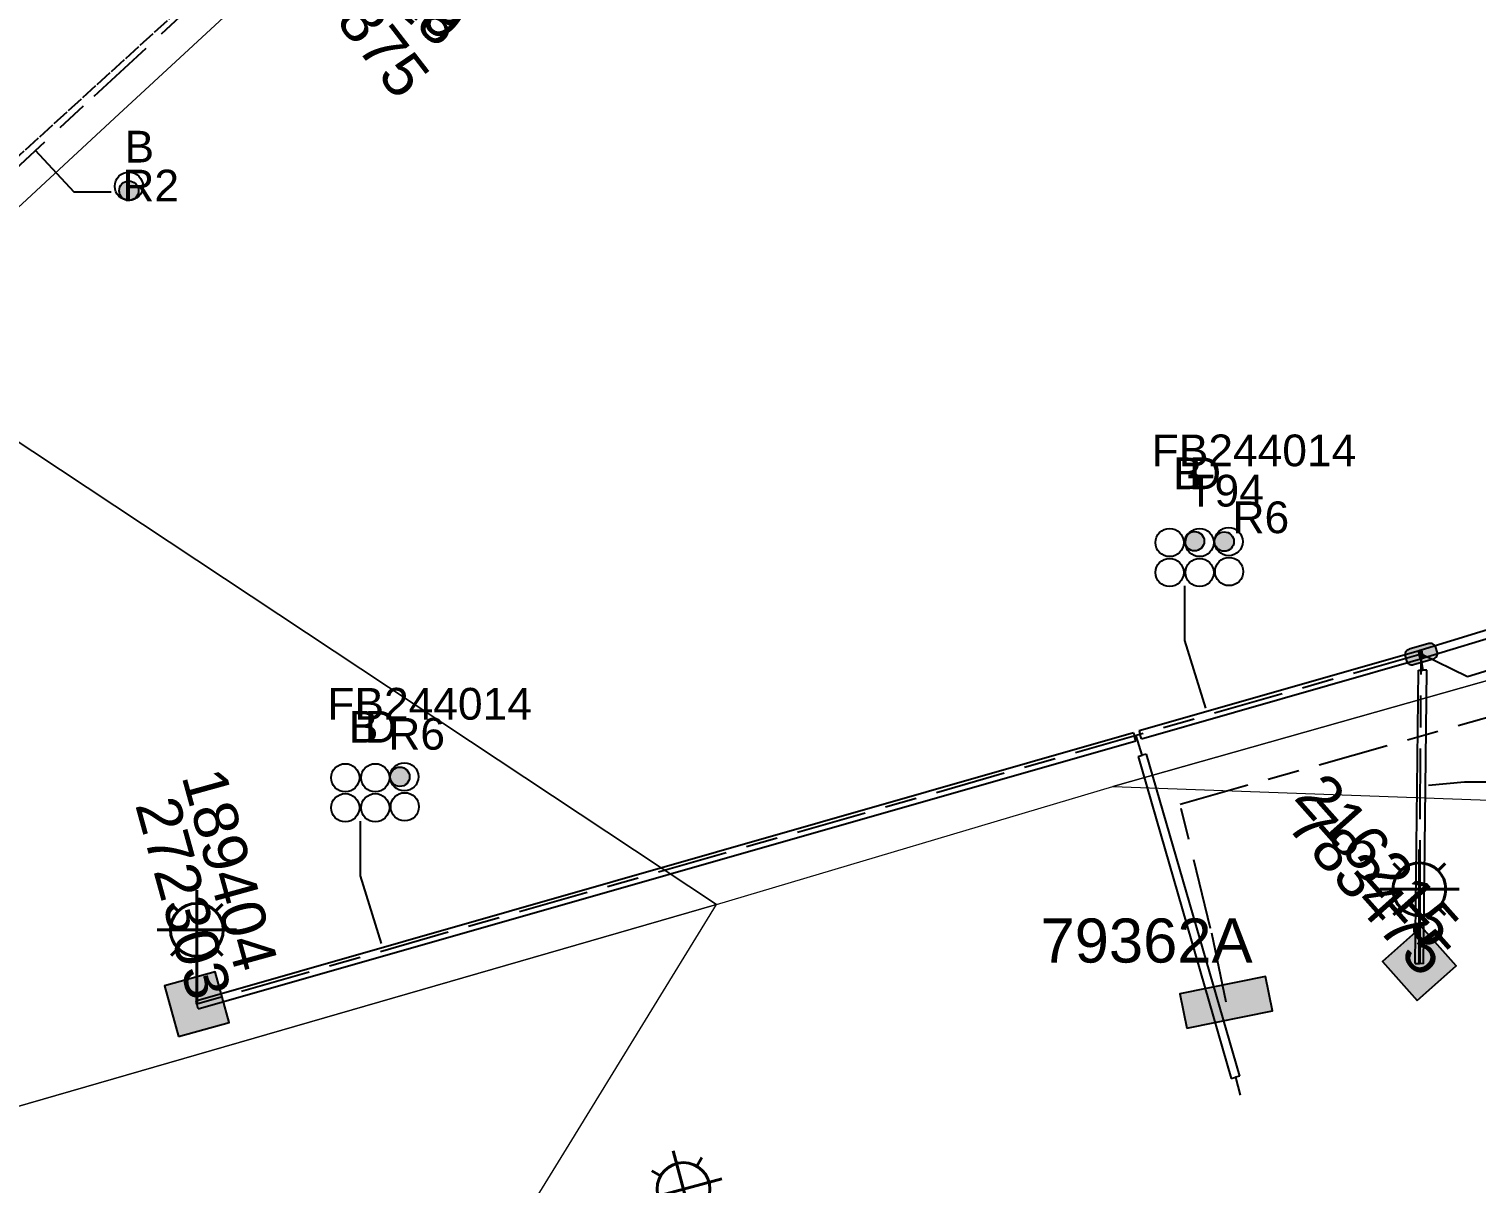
# Model space of a CAD drawing. Header units: metres. Extents: x 314728 to 315901, y 6265229 to 6266735.
# Drawn here: x 315371.8 to 315453.9, y 6265789.6 to 6265855 of the extents above; entities that cross this region are included whole.
import ezdxf
from ezdxf.enums import TextEntityAlignment as Align

# ---------------------------------------------------------------- set-up
doc = ezdxf.new("R2010")
doc.units = ezdxf.units.M
doc.linetypes.add('Cable Exist OH', pattern=[1, 1, 0])
doc.linetypes.add('Cable Exist UG', pattern=[8.2, 4, -1.2, 1.8, -1.2])
doc.layers.get('0').update_dxf_attribs({"color": 6})
doc.layers.add('Cadastre Land Parcels_SP_EXT', color=250, linetype='Continuous', lineweight=5)
doc.layers.add('Cadastre Roads_SP_EXT', color=250, linetype='Continuous', lineweight=5)
for name, color, linetype in [('Duct_SP_EXT', 7, 'Continuous'), ('Equip_SL_EXT', 7, 'Continuous'), ('Equip_SP_SL_EXT', 7, 'Continuous'), ('Mains_LV_EXT', 7, 'Continuous'), ('Mains_LV_SL_EXT', 7, 'Continuous'), ('Mains_SL_EXT', 7, 'Continuous'), ('SupportsUG_SP_LV_EXT', 7, 'Continuous'), ('SupportsUG_SP_LV_SL_EXT', 7, 'Continuous'), ('Trench_SP_EXT', 7, 'Continuous')]:
    doc.layers.add(name, color=color, linetype=linetype)
doc.styles.add('COLUMN_LABEL', font='arial.ttf')
doc.styles.add('iecARIAL', font='arial.ttf', dxfattribs={"height": 2})
doc.styles.add('POLE_LABEL', font='arial.ttf')
doc.styles.get("Standard").update_dxf_attribs({"font": 'arial.ttf'})

# ---------------------------------------------------------------- blocks, each defined once
blk = doc.blocks.new('COLUMN_EXT')
blk.add_hatch(color=256).paths.add_polyline_path([(-1.485, 1.485), (-1.485, -1.485), (1.485, -1.485), (1.485, 1.485)])
blk.add_lwpolyline([(-1.485, -1.485), (1.485, -1.485), (1.485, 1.485), (-1.485, 1.485)], close=True)
for tag, height, style, flags, p in [('ASSET_NUM', 2.5, 'COLUMN_LABEL', 8, (2, 2)), ('STRUCTURE_PLANT_NUMBER', 0.2, 'POLE_LABEL', 9, (1.813, 0.031)), ('STREET_CODE', 0.2, 'COLUMN_LABEL', 9, (1.813, -0.2))]:
    blk.add_attdef(tag, text='', height=height, dxfattribs=dict(style=style, flags=flags)).set_placement(p, align=Align.MIDDLE_LEFT)
at = {"flags": 9}
for tag, p in [('OWNED_BY', (1.813, -0.6)), ('STATE', (1.813, -0.8)), ('COLUMN_TYPE', (1.813, -0.4)), ('STREETNAME', (1.813, -1.6)), ('USAGE', (1.813, -1)), ('LEGEND', (1.813, -1.2)), ('LOCATION', (1.813, -1.4)), ('SUBURB', (1.813, -1.8)), ('NOTES', (1.813, -2))]:
    blk.add_attdef(tag, text='', height=0.2, dxfattribs=at).set_placement(p, align=Align.MIDDLE_LEFT)
at = {"flags": 1}
blk.add_attdef('Z', (1.813, -2.351), '', height=0.2, dxfattribs=at)
blk = doc.blocks.new('PILLAR_EXT')
blk.add_hatch(color=256).paths.add_polyline_path([(-2.475, 0.99), (-2.475, -0.99), (2.475, -0.99), (2.475, 0.99)])
blk.add_lwpolyline([(-2.475, -0.99), (2.475, -0.99), (2.475, 0.99), (-2.475, 0.99)], close=True)
at = {"style": 'iecARIAL', "flags": 8}
blk.add_attdef('ASSET_NUM', (1.5, 3.5), '', height=2.5, dxfattribs=at)
for tag, p, flags in [('OWNED_BY', (0, -0.2), 9), ('STATE', (0, -0.4), 9), ('SUPPORT_TYPE', (0, -0.6), 9), ('USAGE', (0, -0.8), 9), ('LEGEND', (0, -1), 9), ('STREETNAME', (0, -1.8), 9), ('LOCATION', (0, -1.2), 9), ('NOTES', (0, -1.4), 9), ('PARENT', (0, -1.6), 9), ('SUBURB', (0, -2), 1)]:
    blk.add_attdef(tag, p, '', height=0.2, dxfattribs=dict(flags=flags))
blk = doc.blocks.new('DUCT_EXT')
blk.add_circle((0, 0.8), 0.8)
at = {"flags": 1}
blk.add_attdef('Z', (0, 0), '', height=0.2, dxfattribs=at)
at = {"flags": 9}
for tag, p in [('DUCT_CODE', (0, 0)), ('XSECT_TYPE', (0, -0.2)), ('STATE', (0, -0.6)), ('FB_REFERENCE', (0, -0.4)), ('NOTES', (0, -0.8))]:
    blk.add_attdef(tag, text='', height=0.2, dxfattribs=at).set_placement(p, align=Align.MIDDLE_LEFT)
blk = doc.blocks.new('SL_LANTERN_EXT')
at = {"lineweight": 40}
for p, q in [((0, 1.968), (0, 6.468)), ((-1.459, 5.676), (-1.061, 5.278)), ((1.458, 5.676), (1.06, 5.278)), ((-2.25, 4.218), (2.25, 4.218)), ((-1.459, 2.759), (-1.061, 3.157)), ((0, 0), (0, 2.721)), ((1.458, 2.759), (1.06, 3.157))]:
    blk.add_line(p, q, dxfattribs=at)
blk.add_circle((0, 4.218), 1.5, dxfattribs=at)
at = {"style": 'iecARIAL', "flags": 8}
blk.add_attdef('ASSET_NUM', (1.5, 1.5), '', height=2.5, dxfattribs=at)
for tag, p, height, flags in [('CONSTRUCTED_VOLTAGE', (0.981, -0.653), 0.2, 9), ('CONTROL_TYPE', (0.981, -0.853), 0.2, 9), ('LNUMBER', (2.181, -3.253), 2.5, 8), ('OPERATING_VOLTAGE', (0.981, -1.653), 0.2, 9), ('LANTERN_PURPOSE', (0.981, -1.053), 0.2, 9), ('LANTERN_TYPE', (0.981, -1.253), 0.2, 9), ('NO_PHASES', (0.981, -1.453), 0.2, 9), ('ORIENTATION', (0.981, -1.853), 0.2, 9), ('OWNED_BY', (0.981, -2.053), 0.2, 9), ('STATE', (0.981, -2.253), 0.2, 9), ('CEXIST', (0.981, -2.653), 0.2, 9), ('USAGE', (0.981, -2.453), 0.2, 9), ('CNEW', (0.981, -2.853), 0.2, 9), ('CNUMBER', (0.981, -3.053), 0.2, 9), ('CREMOVE', (0.981, -3.253), 0.2, 9), ('CREPLACE', (0.981, -3.453), 0.2, 9), ('LKINGHEIGHT', (0.981, -3.653), 0.2, 9), ('LBRACKET', (0.981, -3.853), 0.2, 9), ('LBRACKETVOCAB', (0.981, -4.053), 0.2, 9), ('LCATEGORY', (0.981, -4.253), 0.2, 9), ('LCHARGE1', (0.981, -4.453), 0.2, 9), ('LCHARGE1PERCENT', (0.981, -4.653), 0.2, 9), ('LCHARGE2', (0.981, -4.853), 0.2, 9), ('LCHARGE2PERCENT', (0.981, -5.053), 0.2, 9), ('LCHARGE3', (0.981, -5.253), 0.2, 9), ('LCHARGE3PERCENT', (0.981, -5.453), 0.2, 9), ('LEXIST', (0.981, -5.653), 0.2, 9), ('LLAMP', (0.981, -5.853), 0.2, 9), ('LLAMPVOCAB', (0.981, -6.053), 0.2, 9), ('LMAST', (0.981, -6.253), 0.2, 9), ('LMASTVOCAB', (0.981, -6.453), 0.2, 9), ('LNEW', (0.981, -6.653), 0.2, 9), ('LANTNUMBER', (0.981, -6.853), 0.2, 9), ('LOUTREACH', (0.981, -7.253), 0.2, 9), ('LOUTREACHVOCAB', (0.981, -7.453), 0.2, 9), ('LRATECODE', (0.981, -7.653), 0.2, 9), ('LREMOVE', (0.981, -7.853), 0.2, 9), ('LREPLACE', (0.981, -8.053), 0.2, 9), ('LTYPE', (0.981, -8.253), 0.2, 9), ('LTYPEVOCAB', (0.981, -8.453), 0.2, 9), ('LEGEND', (0.981, -8.653), 0.2, 9), ('LOCATION', (0.981, -8.853), 0.2, 9), ('NOTES', (0.981, -9.053), 0.2, 9), ('STREETNAME', (0.981, -9.253), 0.2, 9), ('SUBURB', (0.981, -9.453), 0.2, 1)]:
    blk.add_attdef(tag, p, '', height=height, dxfattribs=dict(flags=flags))
blk = doc.blocks.new('SL_STJ_EXT')
h = blk.add_hatch(color=256)
edge = h.paths.add_edge_path()
edge.add_ellipse((-0.586, 0.131), major_axis=(0.226, 0.226), ratio=1, start_angle=44.99996, end_angle=135)
edge.add_line((-0.906, 0.131), (-0.906, -0.131))
edge.add_ellipse((-0.586, -0.131), major_axis=(0.226, 0.226), ratio=1, start_angle=134.99996, end_angle=225)
edge.add_line((-0.586, -0.451), (0.586, -0.451))
edge.add_ellipse((0.586, -0.131), major_axis=(-0.226, 0.226), ratio=1, start_angle=134.99996, end_angle=225)
edge.add_line((0.906, -0.131), (0.906, 0.131))
edge.add_ellipse((0.586, 0.131), major_axis=(-0.226, 0.226), ratio=1, start_angle=224.99996, end_angle=315)
edge.add_line((0.586, 0.451), (-0.586, 0.451))
blk.add_lwpolyline([(-0.906, 0.131), (-0.906, -0.131, 0.414214), (-0.586, -0.451), (0.586, -0.451, 0.414214), (0.906, -0.131), (0.906, 0.131, 0.414214), (0.586, 0.451), (-0.586, 0.451, 0.414214)], format="xyb", close=True)
at = {"flags": 1}
blk.add_attdef('Z', (0, 0), '', height=0.2, dxfattribs=at)
at = {"flags": 9}
for tag, p in [('ORIENTATION', (0, 0)), ('USAGE', (0, -0.2)), ('LEGEND', (0, -0.4)), ('NOTES', (0, -0.6))]:
    blk.add_attdef(tag, text='', height=0.2, dxfattribs=at).set_placement(p, align=Align.MIDDLE_LEFT)
blk = doc.blocks.new('CABLE_LARGE_EXT')
h = blk.add_hatch(color=256)
edge = h.paths.add_edge_path()
edge.add_arc((0, 0.55), 0.55, 0, 360)
blk.add_circle((0, 0.55), 0.55)
at = {"flags": 1}
blk.add_attdef('Z', (0, 0), '', height=0.2, dxfattribs=at)
at = {"flags": 9}
for tag, p in [('COND_CODE', (0, 0)), ('XSECT_SIZE', (0, -0.6)), ('STATE', (0, -0.4)), ('FB_REFERENCE', (0, -0.2)), ('NOTES', (0, -0.8))]:
    blk.add_attdef(tag, text='', height=0.2, dxfattribs=at).set_placement(p, align=Align.MIDDLE_LEFT)

msp = doc.modelspace()

# ---------------------------------------------------------------- linework, layer by layer
at = {"layer": 'Cadastre Land Parcels_SP_EXT', "linetype": 'Continuous'}
msp.add_lwpolyline([(315390.086, 6265862.327), (315376.709, 6265849.951), (315364.923, 6265839.035), (315362.745, 6265837.209), (315410.856, 6265805.356), (315433.343, 6265812.048), (315455.117, 6265818.205), (315455.147, 6265818.216), (315533.251, 6265848.52), (315549.442, 6265854.806), (315556.435, 6265856.876)], dxfattribs=at)
msp.add_lwpolyline([(315410.856, 6265805.356), (315362.745, 6265837.209), (315351.381, 6265827.942), (315370.245, 6265793.612), (315410.856, 6265805.356)], close=True, dxfattribs=at)
at = {"layer": 'Cadastre Roads_SP_EXT', "linetype": 'Continuous'}
msp.add_lwpolyline([(315431.706, 6265925.826), (315352.864, 6265853.782), (315263.14, 6265781.41), (315253.74, 6265773.627), (315271.124, 6265777.225), (315271.124, 6265777.225), (315295.33, 6265782.235), (315309.972, 6265794.151), (315313.589, 6265797.059), (315351.381, 6265827.942), (315362.745, 6265837.209), (315364.923, 6265839.034), (315376.709, 6265849.951), (315390.086, 6265862.327)], dxfattribs=at)
for points in [[(315433.343, 6265812.048), (315498.948, 6265809.666), (315505.158, 6265809.441), (315509.626, 6265811.698), (315517.407, 6265814.992), (315518.197, 6265815.25), (315541.679, 6265822.002), (315564.351, 6265828.499), (315552.251, 6265836.288), (315542.638, 6265842.476), (315533.251, 6265848.52), (315455.147, 6265818.216), (315455.117, 6265818.205), (315433.343, 6265812.048)], [(315395.05, 6265779.646), (315402.488, 6265791.744), (315410.856, 6265805.356), (315370.245, 6265793.612), (315365.78, 6265792.306), (315322.791, 6265779.872), (315318.129, 6265778.53), (315305.39, 6265774.842), (315308.157, 6265763.782), (315310.985, 6265752.478), (315321.514, 6265758.105), (315321.414, 6265758.406), (315347.809, 6265765.976), (315347.974, 6265766.023), (315363.115, 6265770.42), (315379.105, 6265775.075), (315379.306, 6265775.132), (315395.05, 6265779.646)]]:
    msp.add_lwpolyline(points, close=True, dxfattribs=at)
at = {"layer": 'Duct_SP_EXT'}
for p, q in [((315450.818, 6265819.797), (315480.288, 6265828.764)), ((315450.958, 6265819.337), (315480.443, 6265828.309)), ((315450.646, 6265819.742), (315450.757, 6265819.783)), ((315450.757, 6265819.783), (315450.835, 6265819.801)), ((315450.757, 6265819.783), (315450.826, 6265819.553)), ((315450.818, 6265819.797), (315450.888, 6265819.567)), ((315450.835, 6265819.801), (315450.888, 6265819.567)), ((315434.822, 6265815.211), (315450.646, 6265819.742)), ((315434.954, 6265814.749), (315450.795, 6265819.285)), ((315450.646, 6265819.742), (315450.72, 6265819.514)), ((315450.795, 6265819.285), (315450.72, 6265819.514)), ((315450.795, 6265819.285), (315450.895, 6265819.322)), ((315450.895, 6265819.322), (315450.826, 6265819.553)), ((315450.958, 6265819.337), (315450.888, 6265819.567)), ((315450.942, 6265819.333), (315450.888, 6265819.567)), ((315450.895, 6265819.322), (315450.942, 6265819.333)), ((315450.483, 6265802.001), (315450.673, 6265818.647)), ((315450.673, 6265818.647), (315450.913, 6265818.644)), ((315451.153, 6265818.641), (315450.913, 6265818.644)), ((315450.963, 6265801.995), (315451.153, 6265818.641)), ((315381.317, 6265799.889), (315434.505, 6265815.103)), ((315434.505, 6265815.103), (315434.571, 6265814.872)), ((315434.637, 6265814.641), (315434.571, 6265814.872)), ((315434.822, 6265815.211), (315434.888, 6265814.98)), ((315434.954, 6265814.749), (315434.888, 6265814.98)), ((315381.449, 6265799.428), (315434.637, 6265814.641)), ((315434.773, 6265813.752), (315435.004, 6265813.819)), ((315434.773, 6265813.752), (315440.056, 6265795.493)), ((315435.234, 6265813.886), (315435.004, 6265813.819)), ((315435.234, 6265813.886), (315440.517, 6265795.626)), ((315450.483, 6265802.001), (315450.723, 6265801.998)), ((315450.963, 6265801.995), (315450.723, 6265801.998)), ((315381.317, 6265799.889), (315381.383, 6265799.659)), ((315381.449, 6265799.428), (315381.383, 6265799.659)), ((315440.056, 6265795.493), (315440.286, 6265795.56)), ((315440.517, 6265795.626), (315440.286, 6265795.56))]:
    msp.add_line(p, q, dxfattribs=at)
for points in [[(315376.509, 6265845.746), (315374.41, 6265845.746), (315372.213, 6265848.104)], [(315437.404, 6265823.421), (315437.404, 6265820.314), (315438.592, 6265816.479)], [(315455.254, 6265812.295), (315453.291, 6265812.295), (315451.236, 6265812.096)], [(315390.641, 6265810.08), (315390.641, 6265806.973), (315391.829, 6265803.138)]]:
    msp.add_lwpolyline(points, dxfattribs=at)
at = {"layer": 'Mains_LV_EXT', "linetype": 'Cable Exist UG'}
msp.add_lwpolyline([(315439.765, 6265799.808), (315438.884, 6265803.997), (315438.884, 6265803.997), (315437.149, 6265811.046), (315455.736, 6265816.302), (315455.855, 6265816.345), (315465.757, 6265820.187), (315465.757, 6265820.187), (315479.376, 6265825.471), (315481.073, 6265824.358), (315483.92, 6265825.529), (315483.8, 6265827.188), (315483.8, 6265827.188), (315517.704, 6265840.394), (315520.027, 6265839.059), (315520.027, 6265839.059), (315542.275, 6265847.382), (315566.515, 6265831.863), (315566.515, 6265831.863), (315585.477, 6265819.664), (315585.226, 6265817.44)], dxfattribs=at)
at = {"layer": 'Mains_LV_SL_EXT', "linetype": 'Cable Exist UG'}
for points in [[(315481.695, 6265826.371), (315479.323, 6265826.144), (315479.323, 6265826.144), (315453.446, 6265818.26), (315450.826, 6265819.553)], [(315450.826, 6265819.553), (315381.374, 6265799.697)], [(315450.723, 6265801.998), (315450.826, 6265819.553)]]:
    msp.add_lwpolyline(points, dxfattribs=at)
at = {"layer": 'Mains_SL_EXT', "linetype": 'Cable Exist OH'}
msp.add_lwpolyline([(315359.443, 6265837.048), (315385.624, 6265860.869)], dxfattribs=at)
at = {"layer": 'Trench_SP_EXT', "linetype": 'Cable Exist UG'}
for points in [[(315359.443, 6265837.048), (315361.653, 6265838.512), (315361.653, 6265838.512), (315363.799, 6265840.311), (315375.554, 6265851.199), (315386.032, 6265860.892)], [(315450.761, 6265819.529), (315450.913, 6265818.644)], [(315435.004, 6265813.819), (315434.65, 6265814.912)], [(315440.286, 6265795.56), (315440.552, 6265794.531)]]:
    msp.add_lwpolyline(points, dxfattribs=at)

# ---------------------------------------------------------------- block references
at = {"layer": 'Duct_SP_EXT'}
for name, p in [('DUCT_EXT', (315377.517, 6265845.28)), ('CABLE_LARGE_EXT', (315377.517, 6265845.28)), ('CABLE_LARGE_EXT', (315437.968, 6265825.405))]:
    msp.add_blockref(name, p, dxfattribs=at)
at = {"layer": 'Duct_SP_EXT', "rotation": 269.9999999999998}
for name, p in [('DUCT_EXT', (315435.756, 6265825.879)), ('DUCT_EXT', (315437.456, 6265825.879)), ('DUCT_EXT', (315439.105, 6265825.933)), ('CABLE_LARGE_EXT', (315439.105, 6265825.933)), ('DUCT_EXT', (315435.756, 6265824.179)), ('DUCT_EXT', (315437.456, 6265824.179)), ('DUCT_EXT', (315439.132, 6265824.232)), ('DUCT_EXT', (315388.993, 6265812.538)), ('DUCT_EXT', (315390.693, 6265812.538)), ('DUCT_EXT', (315392.343, 6265812.592)), ('CABLE_LARGE_EXT', (315392.343, 6265812.592)), ('DUCT_EXT', (315388.993, 6265810.838)), ('DUCT_EXT', (315390.693, 6265810.838)), ('DUCT_EXT', (315392.37, 6265810.891))]:
    msp.add_blockref(name, p, dxfattribs=at)
at = {"layer": 'Equip_SL_EXT', "rotation": 195.9542430316494}
msp.add_blockref('SL_STJ_EXT', (315450.826, 6265819.553), dxfattribs=at)
at = {"layer": 'Equip_SP_SL_EXT'}
ref = msp.add_blockref('SL_LANTERN_EXT', (315385.624, 6265860.869), dxfattribs=at)
ref.add_attrib('ASSET_NUM', '204228', dxfattribs={"layer": '0', "height": 2.5, "rotation": 319.42805, "style": 'iecARIAL'}).set_placement((315387.124, 6265862.369), align=Align.MIDDLE_LEFT)
ref = msp.add_blockref('SL_LANTERN_EXT', (315385.624, 6265860.869), dxfattribs=at)
ref.add_attrib('ASSET_NUM', '204229', dxfattribs={"layer": '0', "height": 2.5, "rotation": 321.58696, "style": 'iecARIAL'}).set_placement((315387.124, 6265862.369), align=Align.MIDDLE_LEFT)
ref = msp.add_blockref('SL_LANTERN_EXT', (315381.374, 6265799.696), dxfattribs=at)
ref.add_attrib('ASSET_NUM', '189404', dxfattribs={"layer": '0', "height": 2.5, "rotation": 285.4312, "style": 'iecARIAL'}).set_placement((315382.874, 6265801.196), align=Align.BOTTOM_RIGHT)
ref = msp.add_blockref('SL_LANTERN_EXT', (315450.723, 6265801.998), dxfattribs=at)
ref.add_attrib('ASSET_NUM', '216215', dxfattribs={"layer": '0', "height": 2.5, "rotation": 311.63354, "style": 'iecARIAL'}).set_placement((315452.223, 6265803.498), align=Align.MIDDLE_RIGHT)
ref = msp.add_blockref('SL_LANTERN_EXT', (315410.068, 6265785.138), dxfattribs=dict(at, rotation=14.96602129017979))
ref.add_attrib('ASSET_NUM', '22777', dxfattribs={"layer": '0', "height": 2.5, "rotation": 284.97061, "style": 'iecARIAL'}).set_placement((315411.568, 6265786.638), align=Align.MIDDLE_LEFT)
at = {"layer": 'SupportsUG_SP_LV_EXT'}
ref = msp.add_blockref('PILLAR_EXT', (315439.765, 6265799.808), dxfattribs=dict(at, rotation=11.44056534687174))
ref.add_attrib('ASSET_NUM', '79362A', dxfattribs={"layer": '0', "height": 2.5, "style": 'iecARIAL'}).set_placement((315441.265, 6265803.308), align=Align.MIDDLE_RIGHT)
at = {"layer": 'SupportsUG_SP_LV_SL_EXT'}
ref = msp.add_blockref('COLUMN_EXT', (315385.624, 6265860.869), dxfattribs=dict(at, rotation=41.68977335894517))
ref.add_attrib('ASSET_NUM', '258875', dxfattribs={"layer": '0', "height": 2.5, "rotation": 307.61674, "style": 'COLUMN_LABEL'}).set_placement((315387.624, 6265861.619), align=Align.TOP_LEFT)
ref = msp.add_blockref('COLUMN_EXT', (315381.374, 6265799.697), dxfattribs=dict(at, rotation=15.46722284746747))
ref.add_attrib('ASSET_NUM', '272303', dxfattribs={"layer": '0', "height": 2.5, "rotation": 285.4312, "style": 'COLUMN_LABEL'}).set_placement((315383.374, 6265800.447), align=Align.TOP_RIGHT)
ref = msp.add_blockref('COLUMN_EXT', (315450.723, 6265801.998), dxfattribs=dict(at, rotation=41.63353933657022))
ref.add_attrib('ASSET_NUM', '783475', dxfattribs={"layer": '0', "height": 2.5, "rotation": 311.63354, "style": 'COLUMN_LABEL'}).set_placement((315452.723, 6265802.748), align=Align.TOP_RIGHT)

# ---------------------------------------------------------------- texts
at = {"layer": 'Duct_SP_EXT'}
for s, p in [('B', (315377.272, 6265847.427)), ('R2', (315377.149, 6265845.219)), ('FB244014', (315435.54, 6265830.203)), ('B', (315436.756, 6265828.901)), ('D', (315437.656, 6265828.901)), ('T94', (315437.566, 6265827.918)), ('R6', (315440.124, 6265826.408)), ('FB244014', (315388.777, 6265815.834)), ('B', (315389.993, 6265814.532)), ('D', (315390.893, 6265814.532)), ('R6', (315392.235, 6265814.132))]:
    msp.add_text(s, height=1.8, dxfattribs=at).set_placement(p)

doc.saveas('drawing.dxf')
